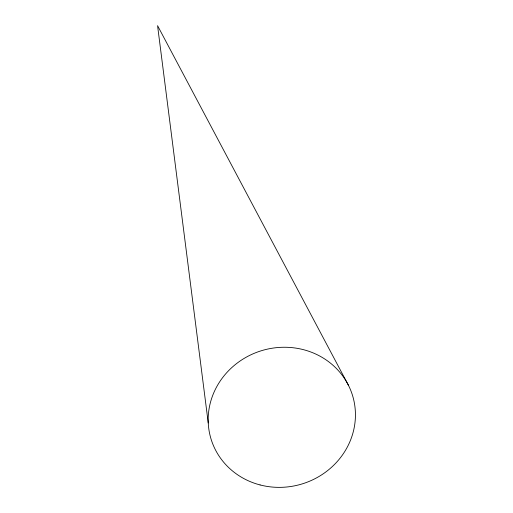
<?xml version="1.0" encoding="UTF-8"?>
<svg xmlns="http://www.w3.org/2000/svg" width="513" height="513" viewBox="0 0 513 513"><rect width="100%" height="100%" fill="white"/><g stroke="black" fill="none" stroke-linecap="round" stroke-linejoin="round"><path stroke-width="0.77" d="M348.481 385.359L157.562 25.65L208.24 422.969M260.085 484.939A74.032 69.653 -17.6 0 0 353.598 399.345A74.032 69.653 -17.6 0 0 231.729 367.648A74.032 69.653 -17.6 0 0 260.085 484.939"/></g></svg>
